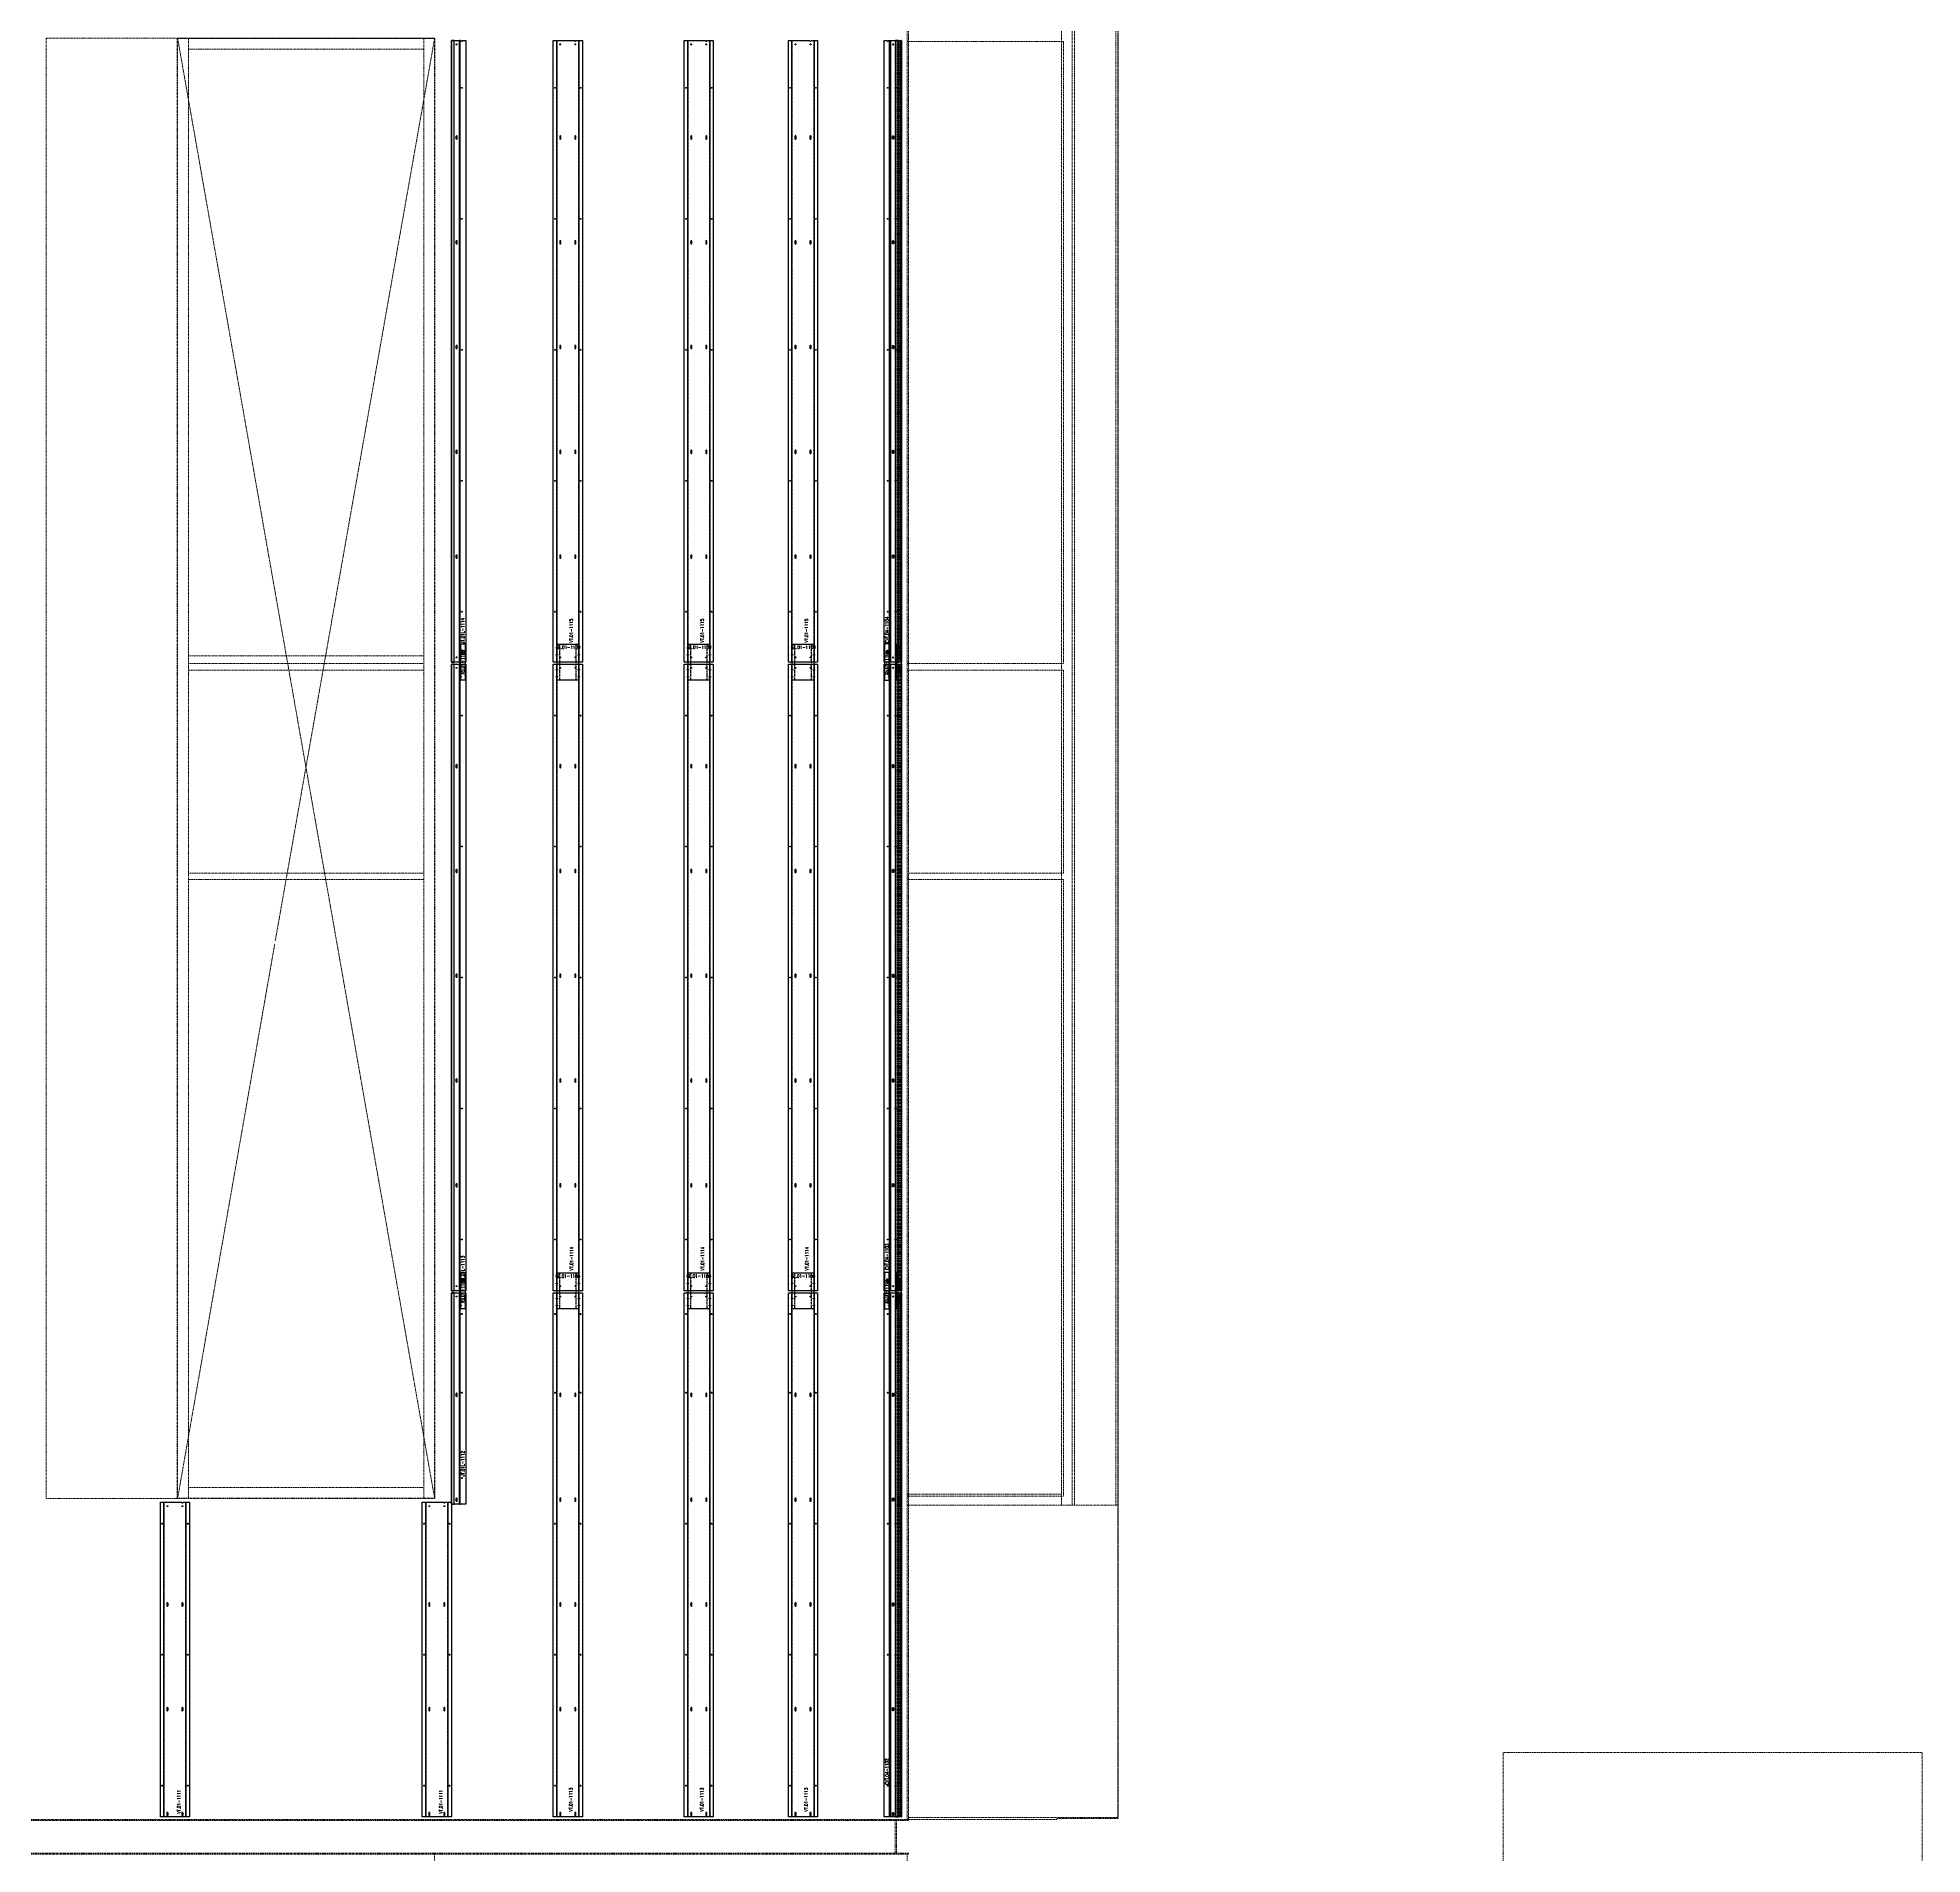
# Model space of a CAD drawing. Header units: inches. Extents: x 1191 to 4278, y -4365 to 1348.
# Drawn here: x 3792.3 to 4224, y -156.8 to 259.3 of the extents above; entities that cross this region are included whole.
import ezdxf

# ---------------------------------------------------------------- set-up
doc = ezdxf.new("R2010")
doc.units = ezdxf.units.IN
doc.header["$MEASUREMENT"] = 0
for name, pattern in [('NBK_Center', [0.541667, 0.333333, -0.0625, 0.083333, -0.0625]), ('NBK_Center2', [0.270833, 0.166667, -0.03125, 0.041667, -0.03125]), ('NBK_Hidden', [0.125, 0.083333, -0.041667]), ('NBK_Hidden2', [0.0625, 0.041667, -0.020833])]:
    doc.linetypes.add(name, pattern=pattern)
doc.layers.get('Defpoints').update_dxf_attribs({"color": 250, "lineweight": 0})
for name, color, linetype, lineweight in [('!Bracket', 11, 'Continuous', 25), ('!Clip - bent', 20, 'Continuous', 25), ('!Dimension', 50, 'Continuous', 5), ('!Extrusion', 140, 'Continuous', 25), ('!Linetype_Center', 220, 'NBK_Center', 9), ('!Linetype_Center2', 222, 'NBK_Center2', 9), ('!Linetype_Hidden', 210, 'NBK_Hidden', 9), ('!Misc2', 252, 'NBK_Hidden2', 5)]:
    doc.layers.add(name, color=color, linetype=linetype, lineweight=lineweight)
doc.styles.add('Romans', font='romans.shx', dxfattribs={"width": 0.8})

# ---------------------------------------------------------------- blocks, each defined once
blk = doc.blocks.new('A$C5F0FBCA1')
at = {"lineweight": 30}
for p, q in [((-143.38, 193.5), (-143.38, 528)), ((-143.38, 528), (-84.5, 528)), ((-84.5, 528), (-84.5, 193.5)), ((-84.5, 193.5), (-143.38, 193.5))]:
    blk.add_line(p, q, dxfattribs=at)
for p, q in [((-143.38, 528), (-84.5, 193.5)), ((-121, 321.29), (-84.5, 528)), ((-143.38, 193.5), (-121.13, 320.54))]:
    blk.add_line(p, q)
blk = doc.blocks.new('A$C5F5DB627')
for p, q in [((2592, 1418.92), (2592, 338.15)), ((2640, 1418.92), (2640, 338.86)), ((2591.75, 338.4), (2591.75, 1362.9)), ((2639.55, 1362.9), (2639.55, 410.4)), ((2640.05, 1362.9), (2640.05, 338.58)), ((2627.05, 1130.4), (2627.05, 410.4)), ((2629.55, 1130.4), (2629.55, 410.4)), ((2630.07, 1130.4), (2630.07, 410.4)), ((2394.5, 746.4), (2483.5, 746.4)), ((2394.5, 411.9), (2394.5, 746.4)), ((2424.62, 411.9), (2424.62, 746.4)), ((2427.12, 411.9), (2427.12, 746.4)), ((2481, 743.9), (2427.12, 743.9)), ((2481, 746.4), (2481, 411.9)), ((2483.5, 746.4), (2483.5, 411.9)), ((2627.52, 745.65), (2591.75, 745.65)), ((2627.52, 603.15), (2627.52, 745.65)), ((2427.12, 604.9), (2481, 604.9)), ((2427.12, 603.15), (2481, 603.15)), ((2481, 601.65), (2427.12, 601.65)), ((2591.75, 603.15), (2627.52, 603.15)), ((2627.52, 601.65), (2591.75, 601.65)), ((2627.52, 555.15), (2627.52, 601.65)), ((2427.12, 555.15), (2481, 555.15)), ((2481, 553.65), (2427.12, 553.65)), ((2591.75, 555.15), (2627.52, 555.15)), ((2627.52, 553.65), (2591.75, 553.65)), ((2627.52, 412.43), (2627.52, 553.65)), ((2483.5, 411.9), (2394.5, 411.9)), ((2427.12, 414.4), (2481, 414.4)), ((2627.05, 412.9), (2591.75, 412.9)), ((2591.75, 412.43), (2627.52, 412.43)), ((2640.05, 410.4), (2591.75, 410.4)), ((2728.26, 353.75), (2728.26, 43.15)), ((2728.26, 353.75), (2824.26, 353.75)), ((2824.26, 35.76), (2824.26, 353.75)), ((2626.05, 338.4), (-69.69, 338.4)), ((2592, 338.15), (588, 338.15)), ((2589, 338.15), (2589, 330.65)), ((2589.25, 338.15), (2589.25, 330.4)), ((2640, 338.86), (2592, 338.86)), ((2626.05, 338.58), (2640.05, 338.58)), ((2626.05, 338.4), (2626.05, 338.58)), ((2592, 330.65), (588, 330.65)), ((2592, 330.4), (588, 330.4)), ((2483.5, 330.4), (2483.5, 235.9)), ((2591.75, 53.65), (2591.75, 330.4)), ((2592, 330.4), (2592, 330.65))]:
    blk.add_line(p, q)
blk = doc.blocks.new('TAP HOLE_5mm')
at = {"layer": '!Linetype_Center2'}
for points in [[(-0.18, 0), (0.18, 0)], [(0, 0.18), (0, -0.18)]]:
    blk.add_lwpolyline(points, dxfattribs=at)
blk.add_circle((0, 0), 0.101)
blk = doc.blocks.new('WEEP HOLE')
at = {"layer": '!Linetype_Center'}
for p, q in [((-0.22, 0.37), (0.22, 0.37)), ((0, 0.83), (0, -0.08))]:
    blk.add_line(p, q, dxfattribs=at)
at = {"color": 0}
blk.add_lwpolyline([(-0.14, 0.61), (-0.14, 0.14, 0.414214), (0, 0, 0.414214), (0.14, 0.14), (0.14, 0.61, 0.414214), (0, 0.75, 0.414214)], format="xyb", close=True, dxfattribs=at)
blk = doc.blocks.new('SECTION CLEAR HOLE 1')
at = {"layer": '!Linetype_Center2'}
blk.add_line((-0.33, 0, 0), (0.26, 0, 0), dxfattribs=at)
at = {"layer": '!Misc2'}
blk.add_lwpolyline([(-0.12, 0.1), (0, 0.1), (0, -0.1), (-0.12, -0.1)], close=True, dxfattribs=at)
blk = doc.blocks.new('SLOTTED SECTION1')
at = {"layer": '!Linetype_Center2'}
blk.add_lwpolyline([(-0.24, 0), (0.12, 0)], dxfattribs=at)
at = {"layer": '!Misc2'}
blk.add_lwpolyline([(-0.12, 0.47), (0, 0.47), (0, -0.47), (-0.12, -0.47)], close=True, dxfattribs=at)
blk = doc.blocks.new('SLOTTED HOLE 1')
at = {"layer": '!Linetype_Center'}
for p, q in [((0, 0.55), (0, -0.55)), ((-0.22, 0), (0.22, 0))]:
    blk.add_line(p, q, dxfattribs=at)
at = {"color": 0}
blk.add_lwpolyline([(-0.14, 0.33), (-0.14, -0.33, 0.414214), (0, -0.47, 0.414214), (0.14, -0.33), (0.14, 0.33, 0.414214), (0, 0.47, 0.414214)], format="xyb", close=True, dxfattribs=at)
blk = doc.blocks.new('AS.01-1100')
at = {"layer": '!Bracket'}
for points in [[(-1.3, 4.65), (-0.12, 4.65), (-0.12, -3.67), (-1.3, -3.67)], [(-1.3, -3.67), (-1.18, -3.67), (-1.18, 4.65), (-1.3, 4.65)]]:
    blk.add_lwpolyline(points, close=True, dxfattribs=at)
at = {"layer": '!Dimension'}
for name, p in [('SLOTTED SECTION1', (-1.18, 3.73)), ('SLOTTED SECTION1', (-1.18, 2.15)), ('SECTION CLEAR HOLE 1', (-1.18, -1.3)), ('SECTION CLEAR HOLE 1', (-1.18, -2.88))]:
    blk.add_blockref(name, p, dxfattribs=at)
at = {"layer": '!Extrusion', "linetype": 'NBK_Hidden'}
blk.add_blockref('SLOTTED HOLE 1', (-0.83, 2.75), dxfattribs=at)
at = {"layer": '!Extrusion', "rotation": 360}
blk.add_blockref('TAP HOLE_5mm', (-0.83, -2.09), dxfattribs=at)
at = {"layer": 'Defpoints', "color": 30, "insert": (-0.71, 0.49), "char_height": 0.75, "width": 1.65, "attachment_point": 5, "rotation": 90, "style": 'Romans'}
blk.add_mtext('AS.01-1100', dxfattribs=at)
blk = doc.blocks.new('JT.01L-1113')
at = {"layer": '!Extrusion'}
blk.add_lwpolyline([(0, 0), (0, 143.5), (2.22, 143.5, 1), (2.5, 143.5), (3.25, 143.5), (3.25, 0)], format="xyb", close=True, dxfattribs=at)
at = {"layer": '!Extrusion', "linetype": 'NBK_Hidden'}
for points in [[(0.08, 0), (0.08, 143.5), (0, 143.5), (0, 0)], [(1.95, 0), (1.95, 143.5), (1.87, 143.5), (1.87, 0)]]:
    blk.add_lwpolyline(points, close=True, dxfattribs=at)
at = {"layer": '!Extrusion'}
for points in [[(0.57, 0), (0.57, 143.5), (0, 143.5), (0, 0)], [(1.95, 0), (1.95, 143.5), (1.69, 143.5), (1.69, 0)]]:
    blk.add_lwpolyline(points, close=True, dxfattribs=at)
at = {"layer": '!Dimension'}
blk.add_blockref('AS.01-1100', (3.25, 143.5), dxfattribs=at)
at = {"layer": '!Extrusion', "rotation": 360}
for p in [(1.13, 142.67), (2.36, 131.75), (2.36, 101.75), (2.36, 71.75), (2.36, 41.75), (2.36, 11.75), (1.13, 1.06)]:
    blk.add_blockref('TAP HOLE_5mm', p, dxfattribs=at)
at = {"layer": '!Extrusion'}
for p in [(1.13, 119.78), (1.13, 95.78), (1.13, 71.78), (1.13, 47.78), (1.13, 23.78)]:
    blk.add_blockref('WEEP HOLE', p, dxfattribs=at)
at = {"layer": 'Defpoints', "color": 2, "insert": (2.54, 5.08), "char_height": 0.75, "width": 1.65, "attachment_point": 5, "rotation": 90, "style": 'Romans'}
blk.add_mtext('JT.01L-1113', dxfattribs=at)
blk = doc.blocks.new('JT.01L-1114')
at = {"layer": '!Extrusion'}
blk.add_lwpolyline([(-3.25, 0), (-3.25, 142.35), (-1.02, 142.35, 1), (-0.75, 142.35), (0, 142.35), (0, 0)], format="xyb", close=True, dxfattribs=at)
at = {"layer": '!Extrusion', "linetype": 'NBK_Hidden'}
for points in [[(-3.17, 0), (-3.17, 142.35), (-3.25, 142.35), (-3.25, 0)], [(-1.3, 0), (-1.3, 142.35), (-1.38, 142.35), (-1.38, 0)]]:
    blk.add_lwpolyline(points, close=True, dxfattribs=at)
at = {"layer": '!Extrusion'}
for points in [[(-2.68, 0), (-2.68, 142.35), (-3.25, 142.35), (-3.25, 0)], [(-1.3, 0), (-1.3, 142.35), (-1.56, 142.35), (-1.56, 0)]]:
    blk.add_lwpolyline(points, close=True, dxfattribs=at)
at = {"layer": '!Extrusion', "rotation": 360}
for p in [(-2.12, 141.48), (-0.89, 131.52), (-0.89, 101.52), (-0.89, 71.52), (-0.89, 41.52), (-0.89, 11.52), (-2.12, 1.06)]:
    blk.add_blockref('TAP HOLE_5mm', p, dxfattribs=at)
at = {"layer": '!Extrusion'}
for p in [(-2.12, 119.78), (-2.12, 95.78), (-2.12, 71.78), (-2.12, 47.78), (-2.12, 23.78)]:
    blk.add_blockref('WEEP HOLE', p, dxfattribs=at)
at = {"layer": 'Defpoints', "color": 2, "insert": (-0.71, 7.17), "char_height": 0.75, "width": 1.65, "attachment_point": 5, "rotation": 90, "style": 'Romans'}
blk.add_mtext('JT.01L-1114', dxfattribs=at)
blk = doc.blocks.new('CLEAR SECTION HOLE')
at = {"layer": '!Linetype_Center2'}
blk.add_line((-0.33, 0), (0.26, 0), dxfattribs=at)
at = {"layer": '!Misc2'}
blk.add_lwpolyline([(-0.08, 0.1), (0, 0.1), (0, -0.1), (-0.08, -0.1)], close=True, dxfattribs=at)
blk = doc.blocks.new('SLOTTED SECTION HOLE')
at = {"layer": '!Linetype_Center2'}
blk.add_line((-0.33, 0), (0.26, 0), dxfattribs=at)
at = {"layer": '!Misc2'}
blk.add_lwpolyline([(-0.08, 0.47), (0, 0.47), (0, -0.47), (-0.08, -0.47)], close=True, dxfattribs=at)
blk = doc.blocks.new('VT.01-1114-')
at = {"layer": '!Extrusion'}
blk.add_lwpolyline([(-2.45, 148.09), (2.45, 148.09), (2.45, 139.83), (-2.45, 139.83)], close=True, dxfattribs=at)
at = {"layer": '!Extrusion', "linetype": 'NBK_Hidden2'}
blk.add_lwpolyline([(-1.86, 148.09), (1.86, 148.09), (1.86, 139.83), (-1.86, 139.83)], close=True, dxfattribs=at)
at = {"layer": '!Extrusion'}
blk.add_lwpolyline([(-3.33, 0), (-3.33, 143.5), (1.58, 143.5, 1), (1.86, 143.5), (3.33, 143.5), (3.33, 0)], format="xyb", close=True, dxfattribs=at)
for points in [[(-2.54, 0), (-2.54, 143.5), (1.58, 143.5)], [(1.86, 143.5), (2.54, 143.5), (2.54, 0)]]:
    blk.add_lwpolyline(points, dxfattribs=at)
at = {"layer": '!Extrusion', "linetype": 'NBK_Hidden'}
for points in [[(-2.46, 0), (-2.46, 143.5), (1.58, 143.5)], [(1.86, 143.5), (2.46, 143.5), (2.46, 0)]]:
    blk.add_lwpolyline(points, dxfattribs=at)
at = {"layer": '!Dimension', "rotation": 360}
for name, p in [('CLEAR SECTION HOLE', (-2.46, 142.2)), ('CLEAR SECTION HOLE', (-2.46, 140.62)), ('CLEAR SECTION HOLE', (2.54, 142.2)), ('CLEAR SECTION HOLE', (2.54, 140.62)), ('SLOTTED SECTION HOLE', (-2.46, 3.24)), ('SLOTTED SECTION HOLE', (-2.46, 1.66)), ('SLOTTED SECTION HOLE', (2.54, 3.24)), ('SLOTTED SECTION HOLE', (2.54, 1.66))]:
    blk.add_blockref(name, p, dxfattribs=at)
at = {"layer": '!Extrusion', "rotation": 360}
for name, p in [('TAP HOLE_5mm', (-1.72, 142.67)), ('TAP HOLE_5mm', (1.72, 142.67)), ('TAP HOLE_5mm', (-2.93, 131.75)), ('TAP HOLE_5mm', (2.93, 131.75)), ('WEEP HOLE', (-1.72, 119.78)), ('WEEP HOLE', (1.72, 119.78)), ('TAP HOLE_5mm', (-2.93, 101.75)), ('TAP HOLE_5mm', (2.93, 101.75)), ('WEEP HOLE', (-1.72, 95.78)), ('WEEP HOLE', (1.72, 95.78)), ('TAP HOLE_5mm', (-2.93, 71.75)), ('WEEP HOLE', (-1.72, 71.78)), ('WEEP HOLE', (1.72, 71.78)), ('TAP HOLE_5mm', (2.93, 71.75)), ('WEEP HOLE', (-1.72, 47.78)), ('WEEP HOLE', (1.72, 47.78)), ('TAP HOLE_5mm', (-2.93, 41.75)), ('TAP HOLE_5mm', (2.93, 41.75)), ('WEEP HOLE', (-1.72, 23.78)), ('WEEP HOLE', (1.72, 23.78)), ('TAP HOLE_5mm', (-2.93, 11.75)), ('TAP HOLE_5mm', (2.93, 11.75)), ('TAP HOLE_5mm', (-1.72, 1.06)), ('TAP HOLE_5mm', (1.72, 1.06))]:
    blk.add_blockref(name, p, dxfattribs=at)
at = {"layer": 'Defpoints', "color": 30, "insert": (0.12, 147.38), "char_height": 0.75, "width": 1.65, "attachment_point": 5, "style": 'Romans'}
blk.add_mtext('SL.01-1100', dxfattribs=at)
at = {"layer": 'Defpoints', "color": 1, "insert": (0.85, 7.35), "char_height": 0.75, "width": 1.65, "attachment_point": 5, "rotation": 90, "style": 'Romans'}
blk.add_mtext('VT.01-1114', dxfattribs=at)
blk = doc.blocks.new('VT.01-1111-')
at = {"layer": '!Extrusion'}
blk.add_lwpolyline([(3.33, 0), (-3.33, 0), (-3.33, 72.06), (1.58, 72.06, 1), (1.86, 72.06), (3.33, 72.06)], format="xyb", close=True, dxfattribs=at)
blk.add_lwpolyline([(1.86, 72.06), (2.54, 72.06), (2.54, 0), (-2.54, 0), (-2.54, 72.06), (1.58, 72.06)], dxfattribs=at)
at = {"layer": '!Extrusion', "linetype": 'NBK_Hidden'}
blk.add_lwpolyline([(1.86, 72.06), (2.46, 72.06), (2.46, 0), (-2.46, 0), (-2.46, 72.06), (1.58, 72.06)], dxfattribs=at)
at = {"layer": '!Extrusion', "rotation": 360}
for name, p in [('TAP HOLE_5mm', (-1.72, 71.18)), ('TAP HOLE_5mm', (1.72, 71.18)), ('TAP HOLE_5mm', (-2.93, 67.16)), ('TAP HOLE_5mm', (2.93, 67.16)), ('WEEP HOLE', (-1.72, 48.3)), ('WEEP HOLE', (1.72, 48.3)), ('TAP HOLE_5mm', (-2.93, 37.16)), ('TAP HOLE_5mm', (2.93, 37.16)), ('WEEP HOLE', (-1.72, 24.3)), ('WEEP HOLE', (1.72, 24.3)), ('TAP HOLE_5mm', (-2.93, 7.16)), ('TAP HOLE_5mm', (2.93, 7.16)), ('WEEP HOLE', (-1.72, 0.29)), ('WEEP HOLE', (1.72, 0.29))]:
    blk.add_blockref(name, p, dxfattribs=at)
at = {"layer": 'Defpoints', "color": 1, "insert": (0.93, 3.47), "char_height": 0.75, "width": 1.65, "attachment_point": 5, "rotation": 90, "style": 'Romans'}
blk.add_mtext('VT.01-1111', dxfattribs=at)
blk = doc.blocks.new('JT.01L-1112')
at = {"layer": '!Extrusion'}
blk.add_lwpolyline([(-1.02, 48.4, 1), (-0.75, 48.4), (0, 48.4), (0, 0), (-3.25, 0), (-3.25, 48.4)], format="xyb", close=True, dxfattribs=at)
for points in [[(-3.25, 48.4), (-3.25, 0), (-2.68, 0), (-2.68, 48.4)], [(-1.56, 48.4), (-1.56, 0), (-1.3, 0), (-1.3, 48.4)]]:
    blk.add_lwpolyline(points, close=True, dxfattribs=at)
at = {"layer": '!Extrusion', "linetype": 'NBK_Hidden'}
blk.add_lwpolyline([(-3.25, 48.4), (-3.25, 0), (-3.17, 0), (-3.17, 48.4)], dxfattribs=at)
blk.add_lwpolyline([(-1.38, 48.4), (-1.38, 0), (-1.3, 0), (-1.3, 48.4)], close=True, dxfattribs=at)
at = {"layer": '!Dimension'}
blk.add_blockref('AS.01-1100', (0, 48.4), dxfattribs=at)
at = {"layer": '!Extrusion', "rotation": 360}
for p in [(-2.12, 47.57), (-0.89, 43.56), (-0.89, 25.54), (-0.89, 6)]:
    blk.add_blockref('TAP HOLE_5mm', p, dxfattribs=at)
at = {"layer": '!Extrusion'}
for p in [(-2.12, 24.68), (-2.12, 0.68)]:
    blk.add_blockref('WEEP HOLE', p, dxfattribs=at)
at = {"layer": 'Defpoints', "color": 2, "insert": (-0.71, 9.28), "char_height": 0.75, "width": 1.65, "attachment_point": 5, "rotation": 90, "style": 'Romans'}
blk.add_mtext('JT.01L-1112', dxfattribs=at)
blk = doc.blocks.new('HOLE SECTION')
at = {"layer": '!Linetype_Center2'}
blk.add_line((-0.33, 0), (0.26, 0), dxfattribs=at)
at = {"layer": '!Misc2'}
blk.add_lwpolyline([(-0.09, 0.1), (0, 0.1), (0, -0.1), (-0.09, -0.1)], close=True, dxfattribs=at)
blk = doc.blocks.new('19mm WEEP HOLE')
at = {"layer": '!Linetype_Center'}
blk.add_line((-0.37, 0.2), (-0.37, -0.12), dxfattribs=at)
at = {"linetype": 'NBK_Hidden'}
blk.add_lwpolyline([(-0.75, 0.08), (0, 0.08), (0, 0), (-0.75, 0)], close=True, dxfattribs=at)
blk = doc.blocks.new('CVT.04-1104-')
at = {"layer": '!Extrusion'}
blk.add_lwpolyline([(0, 0), (-3.97, 0), (-3.97, 142.35), (-3.34, 142.35, 1), (-3.06, 142.35), (0, 142.35)], format="xyb", close=True, dxfattribs=at)
for points in [[(-2.78, 142.35), (-2.53, 142.35), (-2.53, 0), (-2.78, 0)], [(-1.41, 0), (-0.76, 0), (-0.76, 142.35), (-1.41, 142.35)]]:
    blk.add_lwpolyline(points, close=True, dxfattribs=at)
at = {"layer": '!Extrusion', "linetype": 'NBK_Hidden'}
for points in [[(-1.33, 0), (-1.42, 0), (-1.42, 142.35), (-1.33, 142.35)], [(-0.76, 0), (-0.86, 0), (-0.86, 142.35), (-0.76, 142.35)], [(-0.35, 142.35), (-0.28, 142.35), (-0.28, 0), (-0.35, 0)], [(-0.14, 0), (-0.04, 0), (-0.04, 142.35), (-0.14, 142.35)]]:
    blk.add_lwpolyline(points, close=True, dxfattribs=at)
at = {"layer": '!Dimension', "rotation": 360}
for name, p in [('CLEAR SECTION HOLE', (-0.28, 141.48)), ('HOLE SECTION', (-1.33, 131.52)), ('HOLE SECTION', (-1.33, 101.52)), ('HOLE SECTION', (-1.33, 71.52)), ('HOLE SECTION', (-1.33, 41.52)), ('HOLE SECTION', (-1.33, 11.52)), ('CLEAR SECTION HOLE', (-0.28, 1.06))]:
    blk.add_blockref(name, p, dxfattribs=at)
at = {"layer": '!Extrusion', "xscale": -1}
for name, p in [('TAP HOLE_5mm', (-1.97, 141.48)), ('WEEP HOLE', (-1.97, 119.78)), ('WEEP HOLE', (-1.97, 95.78)), ('WEEP HOLE', (-1.97, 71.78)), ('WEEP HOLE', (-1.97, 47.78)), ('WEEP HOLE', (-1.97, 23.78)), ('TAP HOLE_5mm', (-1.97, 1.06))]:
    blk.add_blockref(name, p, dxfattribs=at)
at = {"layer": '!Extrusion'}
for name, p, rotation in [('TAP HOLE_5mm', (-3.2, 131.52), 360), ('19mm WEEP HOLE', (-0.35, 119.78), 270), ('TAP HOLE_5mm', (-3.2, 101.52), 360), ('19mm WEEP HOLE', (-0.35, 95.78), 270), ('TAP HOLE_5mm', (-3.2, 71.52), 360), ('19mm WEEP HOLE', (-0.35, 71.78), 270), ('19mm WEEP HOLE', (-0.35, 47.78), 270), ('TAP HOLE_5mm', (-3.2, 41.52), 360), ('19mm WEEP HOLE', (-0.35, 23.78), 270), ('TAP HOLE_5mm', (-3.2, 11.52), 360)]:
    blk.add_blockref(name, p, dxfattribs=dict(at, rotation=rotation))
at = {"layer": 'Defpoints', "color": 3, "insert": (-3.38, 7.38), "char_height": 0.75, "width": 1.65, "attachment_point": 5, "rotation": 90, "style": 'Romans'}
blk.add_mtext('CVT.04-1104', dxfattribs=at)
blk = doc.blocks.new('SL.01-1101')
at = {"layer": '!Bracket'}
for points in [[(4.65, -1.3), (4.65, -0.12), (-3.67, -0.12), (-3.67, -1.3)], [(-3.67, -1.3), (-3.67, -1.18), (4.65, -1.18), (4.65, -1.3)]]:
    blk.add_lwpolyline(points, close=True, dxfattribs=at)
at = {"layer": '!Dimension', "xscale": -1, "rotation": 270}
for name, p in [('SECTION CLEAR HOLE 1', (-2.88, -1.18)), ('SECTION CLEAR HOLE 1', (-1.3, -1.18)), ('SLOTTED SECTION1', (2.15, -1.18)), ('SLOTTED SECTION1', (3.73, -1.18))]:
    blk.add_blockref(name, p, dxfattribs=at)
at = {"layer": '!Extrusion', "xscale": -1, "rotation": 270}
blk.add_blockref('TAP HOLE_5mm', (-2.09, -0.83), dxfattribs=at)
at = {"layer": '!Extrusion', "linetype": 'NBK_Hidden', "xscale": -1, "rotation": 270}
blk.add_blockref('SLOTTED HOLE 1', (2.75, -0.83), dxfattribs=at)
at = {"layer": 'Defpoints', "color": 30, "insert": (0.32, -0.6), "char_height": 0.75, "width": 1.65, "attachment_point": 5, "style": 'Romans'}
blk.add_mtext('AS.01-1101', dxfattribs=at)
blk = doc.blocks.new('AS.01-1100-')
at = {"layer": '!Bracket'}
for points in [[(4.65, 1.33), (4.65, 0.15), (-3.67, 0.15), (-3.67, 1.33)], [(-3.67, 1.33), (-3.67, 1.21), (4.65, 1.21), (4.65, 1.33)]]:
    blk.add_lwpolyline(points, close=True, dxfattribs=at)
at = {"layer": '!Dimension', "rotation": 270}
for name, p in [('SECTION CLEAR HOLE 1', (-2.09, 1.21)), ('SLOTTED SECTION1', (2.75, 1.21))]:
    blk.add_blockref(name, p, dxfattribs=at)
at = {"layer": '!Extrusion', "rotation": 270}
for p in [(-2.88, 0.86, 0), (-1.3, 0.86, 0)]:
    blk.add_blockref('TAP HOLE_5mm', p, dxfattribs=at)
at = {"layer": '!Extrusion', "linetype": 'NBK_Hidden', "rotation": 270}
for p in [(2.15, 0.86), (3.73, 0.86)]:
    blk.add_blockref('SLOTTED HOLE 1', p, dxfattribs=at)
at = {"layer": 'Defpoints', "color": 30, "insert": (0.49, 0.74), "char_height": 0.75, "width": 1.65, "attachment_point": 5, "style": 'Romans'}
blk.add_mtext('AS.01-1100', dxfattribs=at)
blk = doc.blocks.new('CVT.04-1103-')
at = {"layer": '!Extrusion'}
blk.add_lwpolyline([(0, 0), (-3.97, 0), (-3.97, 143.5), (-3.34, 143.5, 1), (-3.06, 143.5), (0, 143.5)], format="xyb", close=True, dxfattribs=at)
for points in [[(-2.78, 143.5), (-2.53, 143.5), (-2.53, 0), (-2.78, 0)], [(-1.41, 0), (-0.76, 0), (-0.76, 143.5), (-1.41, 143.5)]]:
    blk.add_lwpolyline(points, close=True, dxfattribs=at)
at = {"layer": '!Extrusion', "linetype": 'NBK_Hidden'}
for points in [[(-1.33, 0), (-1.42, 0), (-1.42, 143.5), (-1.33, 143.5)], [(-0.76, 0), (-0.86, 0), (-0.86, 143.5), (-0.76, 143.5)], [(-0.35, 143.5), (-0.28, 143.5), (-0.28, 0), (-0.35, 0)], [(-0.14, 0), (-0.04, 0), (-0.04, 143.5), (-0.14, 143.5)]]:
    blk.add_lwpolyline(points, close=True, dxfattribs=at)
at = {"layer": '!Dimension', "rotation": 360}
for p in [(-0.28, 142.67), (-0.28, 1.06)]:
    blk.add_blockref('CLEAR SECTION HOLE', p, dxfattribs=at)
at = {"layer": '!Dimension'}
for p in [(-1.33, 131.75), (-1.33, 101.75), (-1.33, 71.75), (-1.33, 41.75), (-1.33, 11.75)]:
    blk.add_blockref('HOLE SECTION', p, dxfattribs=at)
at = {"layer": '!Extrusion', "xscale": -1}
for name, p in [('TAP HOLE_5mm', (-1.97, 142.67)), ('WEEP HOLE', (-1.97, 119.78)), ('WEEP HOLE', (-1.97, 95.78)), ('WEEP HOLE', (-1.97, 71.78)), ('WEEP HOLE', (-1.97, 47.78)), ('WEEP HOLE', (-1.97, 23.78)), ('TAP HOLE_5mm', (-1.97, 1.06))]:
    blk.add_blockref(name, p, dxfattribs=at)
at = {"layer": '!Extrusion'}
for name, p, rotation in [('TAP HOLE_5mm', (-3.2, 131.75), 360), ('19mm WEEP HOLE', (-0.35, 119.78), 270), ('TAP HOLE_5mm', (-3.2, 101.75), 360), ('19mm WEEP HOLE', (-0.35, 95.78), 270), ('TAP HOLE_5mm', (-3.2, 71.75), 360), ('19mm WEEP HOLE', (-0.35, 71.78), 270), ('19mm WEEP HOLE', (-0.35, 47.78), 270), ('TAP HOLE_5mm', (-3.2, 41.75), 360), ('19mm WEEP HOLE', (-0.35, 23.78), 270), ('TAP HOLE_5mm', (-3.2, 11.75), 360)]:
    blk.add_blockref(name, p, dxfattribs=dict(at, rotation=rotation))
at = {"color": 144, "rotation": 90}
for name, p in [('SL.01-1101', (-4.08, 143.5)), ('AS.01-1100-', (0, 143.5))]:
    blk.add_blockref(name, p, dxfattribs=at)
at = {"layer": 'Defpoints', "color": 3, "insert": (-3.38, 7.78), "char_height": 0.75, "width": 1.65, "attachment_point": 5, "rotation": 90, "style": 'Romans'}
blk.add_mtext('CVT.04-1103', dxfattribs=at)
blk = doc.blocks.new('CVT.04-1102-')
at = {"layer": '!Extrusion'}
blk.add_lwpolyline([(0, 0), (-3.97, 0), (-3.97, 120.02), (-3.34, 120.02, 1), (-3.06, 120.02), (0, 120.02)], format="xyb", close=True, dxfattribs=at)
for points in [[(-2.78, 120.02), (-2.53, 120.02), (-2.53, 0), (-2.78, 0)], [(-1.41, 0), (-0.76, 0), (-0.76, 120.02), (-1.41, 120.02)]]:
    blk.add_lwpolyline(points, close=True, dxfattribs=at)
at = {"layer": '!Extrusion', "linetype": 'NBK_Hidden'}
for points in [[(-1.33, 0), (-1.42, 0), (-1.42, 120.02), (-1.33, 120.02)], [(-0.76, 0), (-0.86, 0), (-0.86, 120.02), (-0.76, 120.02)], [(-0.35, 120.02), (-0.28, 120.02), (-0.28, 0), (-0.35, 0)], [(-0.14, 0), (-0.04, 0), (-0.04, 120.02), (-0.14, 120.02)]]:
    blk.add_lwpolyline(points, close=True, dxfattribs=at)
at = {"layer": '!Dimension', "rotation": 360}
blk.add_blockref('CLEAR SECTION HOLE', (-0.28, 119.14), dxfattribs=at)
at = {"layer": '!Dimension'}
for p in [(-1.33, 97.16), (-1.33, 67.16), (-1.33, 37.16), (-1.33, 7.16)]:
    blk.add_blockref('HOLE SECTION', p, dxfattribs=at)
at = {"layer": '!Extrusion', "xscale": -1}
for name, p in [('TAP HOLE_5mm', (-1.97, 119.19)), ('WEEP HOLE', (-1.97, 96.3)), ('WEEP HOLE', (-1.97, 72.3)), ('WEEP HOLE', (-1.97, 48.3)), ('WEEP HOLE', (-1.97, 24.3)), ('WEEP HOLE', (-1.97, 0.29))]:
    blk.add_blockref(name, p, dxfattribs=at)
at = {"layer": '!Extrusion'}
for name, p, rotation in [('TAP HOLE_5mm', (-3.2, 115.18), 360), ('TAP HOLE_5mm', (-3.2, 97.16), 360), ('19mm WEEP HOLE', (-0.35, 96.3), 270), ('19mm WEEP HOLE', (-0.35, 72.3), 270), ('TAP HOLE_5mm', (-3.2, 67.16), 360), ('19mm WEEP HOLE', (-0.35, 48.3), 270), ('TAP HOLE_5mm', (-3.2, 37.16), 360), ('19mm WEEP HOLE', (-0.35, 24.3), 270), ('TAP HOLE_5mm', (-3.2, 7.16), 360), ('19mm WEEP HOLE', (-0.35, 0.29), 270)]:
    blk.add_blockref(name, p, dxfattribs=dict(at, rotation=rotation))
at = {"color": 144, "rotation": 90}
for name, p in [('SL.01-1101', (-4.08, 120.02)), ('AS.01-1100-', (0, 120.02))]:
    blk.add_blockref(name, p, dxfattribs=at)
at = {"layer": 'Defpoints', "color": 3, "insert": (-3.38, 10.37), "char_height": 0.75, "width": 1.65, "attachment_point": 5, "rotation": 90, "style": 'Romans'}
blk.add_mtext('CVT.04-1102', dxfattribs=at)
blk = doc.blocks.new('VT.01-1115-')
at = {"layer": '!Extrusion'}
blk.add_lwpolyline([(3.33, 0), (-3.33, 0), (-3.33, 142.35), (1.58, 142.35, 1), (1.86, 142.35), (3.33, 142.35)], format="xyb", close=True, dxfattribs=at)
blk.add_lwpolyline([(1.86, 142.35), (2.54, 142.35), (2.54, 0), (-2.54, 0), (-2.54, 142.35), (1.58, 142.35)], dxfattribs=at)
at = {"layer": '!Extrusion', "linetype": 'NBK_Hidden'}
blk.add_lwpolyline([(1.86, 142.35), (2.46, 142.35), (2.46, 0), (-2.46, 0), (-2.46, 142.35), (1.58, 142.35)], dxfattribs=at)
at = {"layer": '!Dimension'}
for p in [(-2.46, 3.24), (-2.46, 1.66), (2.54, 3.24), (2.54, 1.66)]:
    blk.add_blockref('SLOTTED SECTION HOLE', p, dxfattribs=at)
at = {"layer": '!Extrusion'}
for name, p in [('TAP HOLE_5mm', (-1.72, 141.48)), ('TAP HOLE_5mm', (1.72, 141.48)), ('TAP HOLE_5mm', (-2.93, 131.52)), ('TAP HOLE_5mm', (2.93, 131.52)), ('WEEP HOLE', (-1.72, 119.78)), ('WEEP HOLE', (1.72, 119.78)), ('TAP HOLE_5mm', (-2.93, 101.52)), ('TAP HOLE_5mm', (2.93, 101.52)), ('WEEP HOLE', (-1.72, 95.78)), ('WEEP HOLE', (1.72, 95.78)), ('TAP HOLE_5mm', (-2.93, 71.52)), ('WEEP HOLE', (-1.72, 71.78)), ('WEEP HOLE', (1.72, 71.78)), ('TAP HOLE_5mm', (2.93, 71.52)), ('WEEP HOLE', (-1.72, 47.78)), ('WEEP HOLE', (1.72, 47.78)), ('TAP HOLE_5mm', (-2.93, 41.52)), ('TAP HOLE_5mm', (2.93, 41.52)), ('WEEP HOLE', (-1.72, 23.78)), ('WEEP HOLE', (1.72, 23.78)), ('TAP HOLE_5mm', (-2.93, 11.52)), ('TAP HOLE_5mm', (2.93, 11.52)), ('TAP HOLE_5mm', (-1.72, 1.06)), ('TAP HOLE_5mm', (1.72, 1.06))]:
    blk.add_blockref(name, p, dxfattribs=at)
at = {"layer": 'Defpoints', "color": 1, "insert": (0.77, 7.19), "char_height": 0.75, "width": 1.65, "attachment_point": 5, "rotation": 90, "style": 'Romans'}
blk.add_mtext('VT.01-1115', dxfattribs=at)
blk = doc.blocks.new('VT.01-1113-')
at = {"layer": '!Extrusion'}
blk.add_lwpolyline([(120.02, -1.58, 1), (120.02, -1.86), (120.02, -3.33), (0, -3.33), (0, 3.33), (120.02, 3.33)], format="xyb", close=True, dxfattribs=at)
blk.add_lwpolyline([(120.02, -2.54), (0, -2.54), (0, 2.54), (120.02, 2.54)], dxfattribs=at)
at = {"layer": '!Extrusion', "linetype": 'NBK_Hidden'}
blk.add_lwpolyline([(120.02, -2.46), (0, -2.46), (0, 2.46), (120.02, 2.46)], dxfattribs=at)
at = {"layer": '!Extrusion'}
blk.add_lwpolyline([(124.61, 2.45), (124.61, -2.45), (116.35, -2.45), (116.35, 2.45)], close=True, dxfattribs=at)
at = {"layer": '!Extrusion', "linetype": 'NBK_Hidden2'}
blk.add_lwpolyline([(124.61, 1.86), (124.61, -1.86), (116.35, -1.86), (116.35, 1.86)], close=True, dxfattribs=at)
at = {"layer": '!Dimension', "rotation": 270}
for p in [(117.15, 2.46), (118.73, 2.46), (117.15, -2.54), (118.73, -2.54)]:
    blk.add_blockref('CLEAR SECTION HOLE', p, dxfattribs=at)
at = {"layer": '!Extrusion', "rotation": 270}
for name, p in [('WEEP HOLE', (0.29, 1.72)), ('TAP HOLE_5mm', (7.16, 2.93)), ('WEEP HOLE', (24.3, 1.72)), ('TAP HOLE_5mm', (37.16, 2.93)), ('WEEP HOLE', (48.3, 1.72)), ('TAP HOLE_5mm', (67.16, 2.93)), ('WEEP HOLE', (72.3, 1.72)), ('WEEP HOLE', (96.3, 1.72)), ('TAP HOLE_5mm', (97.16, 2.93)), ('TAP HOLE_5mm', (115.18, 2.93)), ('TAP HOLE_5mm', (119.19, 1.72)), ('WEEP HOLE', (0.29, -1.72)), ('TAP HOLE_5mm', (7.16, -2.93)), ('WEEP HOLE', (24.3, -1.72)), ('TAP HOLE_5mm', (37.16, -2.93)), ('WEEP HOLE', (48.3, -1.72)), ('TAP HOLE_5mm', (67.16, -2.93)), ('WEEP HOLE', (72.3, -1.72)), ('WEEP HOLE', (96.3, -1.72)), ('TAP HOLE_5mm', (97.16, -2.93)), ('TAP HOLE_5mm', (115.18, -2.93)), ('TAP HOLE_5mm', (119.19, -1.72))]:
    blk.add_blockref(name, p, dxfattribs=at)
at = {"layer": 'Defpoints', "color": 30, "insert": (123.88, -0.03), "char_height": 0.75, "width": 1.65, "attachment_point": 5, "rotation": 270, "style": 'Romans'}
blk.add_mtext('SL.01-1100', dxfattribs=at)
at = {"layer": 'Defpoints', "color": 1, "insert": (3.96, -0.69), "char_height": 0.75, "width": 1.65, "attachment_point": 5, "style": 'Romans'}
blk.add_mtext('VT.01-1113', dxfattribs=at)
blk = doc.blocks.new('NORTH TRACKS')
at = {"layer": '!Clip - bent'}
for name, p in [('CVT.04-1104-', (2020.47, 513.58)), ('CVT.04-1103-', (2020.47, 369.58)), ('CVT.04-1102-', (2020.47, 249.06))]:
    blk.add_blockref(name, p, dxfattribs=at)
at = {"layer": '!Clip - bent', "color": 3}
blk.add_blockref('JT.01L-1113', (1917.39, 369.58), dxfattribs=at)
at = {"layer": '!Clip - bent', "color": 2}
for p in [(1944, 369.58), (1974, 369.58), (1997.87, 369.58)]:
    blk.add_blockref('VT.01-1114-', p, dxfattribs=at)
at = {"layer": '!Dimension'}
for name, p in [('JT.01L-1114', (1920.64, 513.58)), ('VT.01-1115-', (1944, 513.58)), ('VT.01-1115-', (1974, 513.58)), ('VT.01-1115-', (1997.87, 513.58)), ('JT.01L-1112', (1920.64, 320.69)), ('VT.01-1111-', (1854, 249.06)), ('VT.01-1111-', (1914, 249.06))]:
    blk.add_blockref(name, p, dxfattribs=at)
at = {"layer": '!Dimension', "color": 1, "rotation": 90}
for p in [(1944, 249.06), (1974, 249.06), (1997.87, 249.06)]:
    blk.add_blockref('VT.01-1113-', p, dxfattribs=at)

msp = doc.modelspace()

# ---------------------------------------------------------------- block references
at = {"layer": '!Clip - bent', "color": 3}
msp.add_blockref('NORTH TRACKS', (1969.71, -397.29, -1349.31), dxfattribs=at)
at = {"layer": '!Linetype_Hidden'}
for name, p in [('A$C5F5DB627', (1399.71, -487.19)), ('A$C5F0FBCA1', (3967.71, -268.79))]:
    msp.add_blockref(name, p, dxfattribs=at)

doc.saveas('drawing.dxf')
